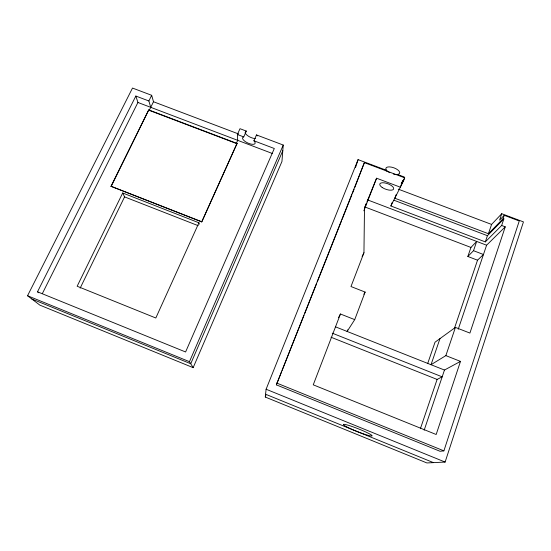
<?xml version="1.0" encoding="UTF-8"?>
<svg xmlns="http://www.w3.org/2000/svg" width="551" height="551" viewBox="0 0 551 551"><rect width="100%" height="100%" fill="white"/><g stroke="black" fill="none" stroke-linecap="round" stroke-linejoin="round"><path stroke-width="0.83" d="M347.736 329.856L347.13 331.447L354.72 319.635L365.127 292.078L350.98 286.541L363.949 252.751L364.473 209.242L376.581 178.214L400.336 187.188L402.774 180.756L403.47 181.024L404.689 177.821L364.369 162.635L276.354 384.853L440.042 451.283L443.892 450.863L519.269 220.972L504.248 215.317L499.578 220.159L501.741 213.719L523.45 221.895L445.118 462.069L426.88 462.943L265.279 397.051L266.105 389.24L358.074 159.625L386.575 170.355L386.272 171.134M236.42 143.219L237.722 140.347L237.371 134.506L240.002 128.7L246.338 131.097L243.721 136.91A6.867 2.652 25 0 0 244.665 141.118A6.867 2.652 25 0 0 253.157 144.334A6.867 2.652 25 0 0 253.894 140.767L256.49 134.933L283.248 145.051L281.947 161.498L193.16 367.648L39.879 305.144L27.55 295.742L132.502 88.057L151.683 95.309L153.495 101.749L149.349 110.138M355.512 167.566L358.074 159.625M439.98 338.617L431.02 364.714L445.862 355.615L460.484 361.394L436.172 434.498L313.25 384.825L340.442 313.994L354.72 319.635M392.319 202.189L390.879 205.971L485.328 241.896L501.658 225.476L505.246 226.833L469.907 333.073L455.422 327.404L435.028 342.205L427.638 363.653M396.252 194.441L394.812 198.222L488.427 233.734L503.153 218.602L504.248 215.317M501.658 225.476L503.869 218.871L503.153 218.602M485.328 241.896L487.428 235.697L503.869 218.871M488.427 233.734L491.575 224.429L501.741 213.719M424.174 430.186L444.471 370.045L460.484 361.394M458.239 329.236L486.595 245.209L505.246 226.833M420.392 428.706L437.101 379.432L442.178 376.843L332.232 333.155M454.341 328.582L477.531 260.189L483.461 254.5L473.516 250.698L467.847 256.477L477.531 260.189M445.862 355.615L455.422 327.404M473.516 250.698L476.684 241.434L470.947 247.44L467.847 256.477M364.369 162.635L354.761 187.554M364.376 208.56L366.511 203.085L364.886 206.962L470.947 247.44M276.354 384.853L281.43 372.07M282.064 370.472L303.966 315.358M304.607 313.76L316.667 283.407M317.3 281.809L341.427 221.103M342.061 219.505L351.903 194.744M352.537 193.146L354.121 189.151M265.279 397.051L265.919 395.453M376.581 178.214L367.097 201.514L367.731 199.958L486.595 245.209M363.825 210.813L364.473 209.242M282.801 150.726L190.736 363.736L31.813 298.993M193.16 367.648L189.454 361.67L283.248 145.051M201.735 221.922L237.047 143.453L148.742 109.904L110.992 186.286L201.735 221.922L237.047 143.453M198.932 222.783L155.816 318.003L77.154 286.245L122.687 192.988L198.932 222.783L199.262 224.188M80.15 288.152L124.574 196.886L122.687 192.988M362.103 256.532L363.949 252.751M111.123 186.534L148.742 109.904M150.733 107.335L148.873 100.978L151.683 95.309M42.344 293.593L137.929 102.472L135.842 96.039L148.873 100.978M401.238 183.827L402.774 180.756M38.666 292.76L37.502 291.81L135.842 96.039M401.927 183.311L404.689 177.821M390.879 205.971L403.47 181.024M338.541 317.596L340.442 313.994M363.812 294.262L365.127 292.078M397.485 174.46L404.31 177.029M398.263 189.145L491.575 224.429M153.495 101.749L238.7 134.017M237.371 134.506L243.721 136.91M253.894 140.767L274.308 148.501L185.591 351.979L37.502 291.81M137.929 102.472L272.435 153.522M393.979 200.227L487.428 235.697M148.832 110.214L237.068 143.742M110.992 186.286L201.687 221.702M124.574 196.886L198.16 225.669M335.525 326.846L444.471 370.045M331.02 337.226L437.101 379.432M276.74 383.069L443.892 450.863M266.105 389.24L445.118 462.069M27.55 295.742L189.454 361.67M265.582 394.234L433.458 462.626M389.75 172.725A7.328 3.079 19.8 0 1 387.904 166.974A7.328 3.079 19.8 0 1 399.11 171.161A7.328 3.079 19.8 0 1 393.49 174.123M255.437 138.563A6.853 2.7 25.1 0 1 248.79 136.414A6.853 2.7 25.1 0 1 245.133 132.405M245.484 131.531A6.853 2.7 25.1 0 1 246.338 131.097M256.49 134.933A6.853 2.7 25.1 0 1 257.283 135.883M349.685 428.334A15.504 1.481 21.6 0 0 372.104 435.91A15.504 1.481 21.6 0 0 351.338 426.24A15.504 1.481 21.6 0 0 349.685 428.334M382.174 187.464A7.377 2.941 20 0 0 393.607 189.11A7.377 2.941 20 0 0 384.398 182.856A7.377 2.941 20 0 0 382.174 187.464"/></g></svg>
